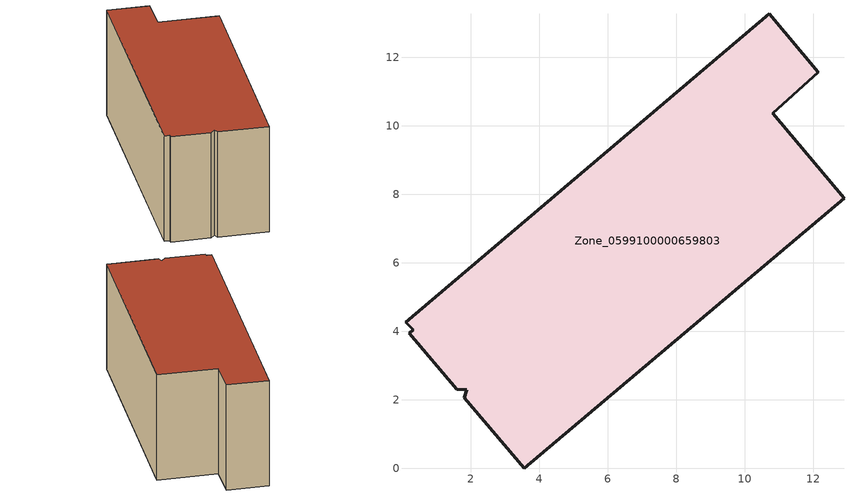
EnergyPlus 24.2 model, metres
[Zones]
Zone_0599100000659803
 floor ground (C_G): 0.21,3.94 0.32,4.04 0.1,4.27 10.72,13.28 12.15,11.56 10.81,10.37 12.9,7.88 3.57,0 1.81,2.06 1.89,2.3 1.6,2.31 z0
 wall outside (C_F): 10.81,10.37 12.15,11.56 10.72,13.28 0.1,4.27 0.32,4.04 0.21,3.94 1.6,2.31 1.89,2.3 1.81,2.06 3.57,0 12.9,7.88 10.81,10.37 z0:6.15
 roof outside (C_R): 0.32,4.04 0.21,3.94 1.6,2.31 1.89,2.3 1.81,2.06 3.57,0 12.9,7.88 10.81,10.37 12.15,11.56 10.72,13.28 0.1,4.27 z6.15
[BUILDING]
Pand.0599100000659803: North Axis=0; Terrain=City; Loads Convergence Tolerance Value=0.04; Temperature Convergence Tolerance Value=0.4; Solar Distribution=FullExterior; Maximum Number of Warmup Days=25; Minimum Number of Warmup Days=1
[Site:Location]
Rotterdam.The.Hague.AP_ZH_NLD Design_Conditions: Latitude=51.96; Longitude=4.45; Time Zone=1; Elevation=-4.5
[SITE:GROUNDTEMPERATURE:BUILDINGSURFACE]
18, 18, 18, 18, 18, 18, 18, 18, 18, 18, 18, 18
[MATERIAL] Thermal Absorptance=0.9; Solar Absorptance=0.7; Visible Absorptance=0.7
Name | Roughness | Thickness | Conductivity | Density | Specific Heat
G.TC.1946 | MediumSmooth | 0.15 | 1 | 540 | 1210
F.TC.1946 | Rough | 0.3 | 0.857143 | 1920 | 840
R.TC.1946 | MediumRough | 0.2 | 0.909091 | 1500 | 1000
[CONSTRUCTION]
C_G: G.TC.1946
C_F: F.TC.1946
C_R: R.TC.1946
[ZONE]
Zone_0599100000659803: Type=1; Multiplier=1; Ceiling Height=Autocalculate; Volume=Autocalculate; Floor Area=autocalculate; Part of Total Floor Area=Yes
[ZONEINFILTRATION:DESIGNFLOWRATE]
Infil_Zone_0599100000659803: Zone or ZoneList or Space or SpaceList=Zone_0599100000659803; Schedule=AlwaysOn; Design Flow Rate Calculation Method=Flow/Area; Flow Rate per Floor Area=0.003; Constant Term Coefficient=1; Temperature Term Coefficient=0; Velocity Term Coefficient=0; Velocity Squared Term Coefficient=0
[HVACTEMPLATE:ZONE:IDEALLOADSAIRSYSTEM]
Zone_0599100000659803: Maximum Heating Supply Air Temperature=50; Minimum Cooling Supply Air Temperature=13; Maximum Heating Supply Air Humidity Ratio=0.0156; Minimum Cooling Supply Air Humidity Ratio=0.0077; Heating Limit=NoLimit; Cooling Limit=NoLimit; Dehumidification Control Type=ConstantSensibleHeatRatio; Cooling Sensible Heat Ratio=0.7; Dehumidification Setpoint=60; Humidification Control Type=None; Humidification Setpoint=30; Outdoor Air Method=None; Outdoor Air Flow Rate per Person=0.00944; Outdoor Air Flow Rate per Zone Floor Area=0; Outdoor Air Flow Rate per Zone=0; Demand Controlled Ventilation Type=None; Outdoor Air Economizer Type=NoEconomizer; Heat Recovery Type=None; Sensible Heat Recovery Effectiveness=0.7; Latent Heat Recovery Effectiveness=0.65
[ZONECONTROL:THERMOSTAT]
ThermostatControl_Zone_0599100000659803: Zone or ZoneList=Zone_0599100000659803; Control Type Schedule=DualSetpointControlType; Control 1=Thermostat_Zone_0599100000659803; Temperature Difference Between Cutout And Setpoint=0
[THERMOSTATSETPOINT:DUALSETPOINT]
Thermostat_Zone_0599100000659803: Heating Setpoint Temperature Schedule=HeatingSetpoint_Zone_0599100000659803; Cooling Setpoint Temperature Schedule=CoolingSetpoint_Zone_0599100000659803
[SCHEDULE:COMPACT]
HeatingSetpoint_Zone_0599100000659803: Through: 12/31, For: AllDays, Until: 24:00, 21
CoolingSetpoint_Zone_0599100000659803: Through: 12/31, For: AllDays, Until: 24:00, 24
DualSetpointControlType: Through: 12/31, For: AllDays, Until: 24:00, 4
AlwaysOn: Through: 12/31, For: AllDays, Until: 24:00, 1
